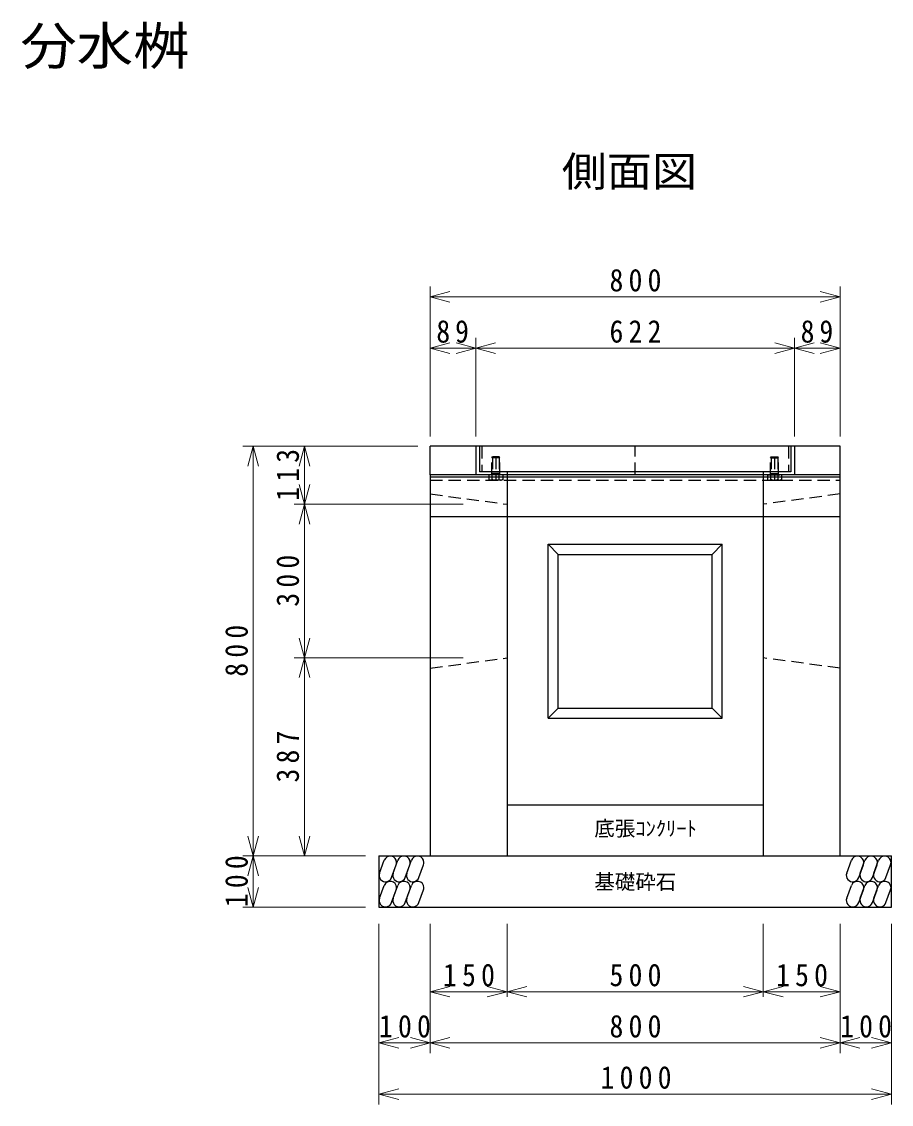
# Model space of a CAD drawing. Units: millimetres at full size, sheet at 1:20. Extents: x -8045 to 7955, y -5459 to 5541.
# Drawn here: x -2971 to -1274, y -2478 to -364 of the extents above; entities that cross this region are included whole.
import ezdxf
from ezdxf.enums import TextEntityAlignment as Align

# ---------------------------------------------------------------- set-up
doc = ezdxf.new("R2010")
doc.units = ezdxf.units.MM
doc.header["$LTSCALE"] = 20
doc.linetypes.add('DASHED1', pattern=[1.8, 1.2, -0.6])
doc.layers.add('1-0_地形_単点', color=2, linetype='Continuous')
doc.layers.add('1-2_管理用道路1号1案', color=4, linetype='Continuous', lineweight=18)
doc.styles.add('ＭＳ ゴシック', font='')
doc.styles.get('ＭＳ ゴシック').set_extended_font_data('MS Gothic')

msp = doc.modelspace()

# ---------------------------------------------------------------- linework, layer by layer
at = {"layer": '1-0_地形_単点'}
for p, q in [((-2174.03, -1249.38), (-2174.03, -1193.38)), ((-1374.03, -1193.38), (-2174.03, -1193.38)), ((-2085.03, -1193.38), (-2085.03, -1249.38)), ((-2078.03, -1193.38), (-2078.03, -1243.38)), ((-1470.03, -1193.38), (-1470.03, -1243.38)), ((-1463.03, -1193.38), (-1463.03, -1249.38)), ((-1374.03, -1249.38), (-1374.03, -1193.38)), ((-1470.03, -1243.38), (-2078.03, -1243.38)), ((-2174.03, -1249.38), (-2174.03, -1993.38)), ((-2174.03, -1253.38), (-1374.03, -1253.38)), ((-1464.03, -1249.38), (-2084.03, -1249.38)), ((-2024.03, -1249.38), (-2024.03, -1993.38)), ((-1524.03, -1249.38), (-1524.03, -1993.38)), ((-2174.03, -1330.38), (-1374.03, -1330.38)), ((-1944.03, -1384.62), (-1604.03, -1384.62)), ((-1944.03, -1724.62), (-1944.03, -1384.62)), ((-1944.03, -1384.62), (-1924.03, -1404.62)), ((-1604.03, -1384.62), (-1624.03, -1404.62)), ((-1604.03, -1724.62), (-1604.03, -1384.62)), ((-1924.03, -1404.62), (-1624.03, -1404.62)), ((-1924.03, -1704.62), (-1924.03, -1404.62)), ((-1624.03, -1704.62), (-1624.03, -1404.62)), ((-1944.03, -1724.62), (-1924.03, -1704.62)), ((-1924.03, -1704.62), (-1624.03, -1704.62)), ((-1604.03, -1724.62), (-1624.03, -1704.62)), ((-1944.03, -1724.62), (-1604.03, -1724.62)), ((-2024.03, -1893.38), (-1524.03, -1893.38)), ((-2274.03, -1993.38), (-2274.03, -2093.38)), ((-2274.03, -1993.38), (-1274.03, -1993.38)), ((-2272.86, -2026.94), (-2263.76, -2001.94)), ((-2246.26, -2026.94), (-2237.16, -2001.94)), ((-2219.65, -2026.94), (-2210.55, -2001.94)), ((-1361.16, -2026.94), (-1352.06, -2001.94)), ((-1334.56, -2026.94), (-1325.46, -2001.94)), ((-1307.95, -2026.94), (-1298.85, -2001.94)), ((-2249.37, -2035.49), (-2240.27, -2010.49)), ((-2222.76, -2035.49), (-2213.67, -2010.49)), ((-2196.16, -2035.49), (-2187.06, -2010.49)), ((-1337.67, -2035.49), (-1328.57, -2010.49)), ((-1311.06, -2035.49), (-1301.97, -2010.49)), ((-1284.46, -2035.49), (-1275.36, -2010.49)), ((-2272.86, -2076.04), (-2263.76, -2051.04)), ((-2249.37, -2084.59), (-2240.27, -2059.59)), ((-2246.26, -2076.04), (-2237.16, -2051.04)), ((-2222.76, -2084.59), (-2213.67, -2059.59)), ((-2219.65, -2076.04), (-2210.55, -2051.04)), ((-2196.16, -2084.59), (-2187.06, -2059.59)), ((-1361.16, -2076.04), (-1352.06, -2051.04)), ((-1337.67, -2084.59), (-1328.57, -2059.59)), ((-1334.56, -2076.04), (-1325.46, -2051.04)), ((-1311.06, -2084.59), (-1301.97, -2059.59)), ((-1307.95, -2076.04), (-1298.85, -2051.04)), ((-1284.46, -2084.59), (-1275.36, -2059.59))]:
    msp.add_line(p, q, dxfattribs=at)
at = {"layer": '1-0_地形_単点', "linetype": 'DASHED1'}
for p, q in [((-2073.03, -1193.38), (-2073.03, -1243.38)), ((-1774.03, -1249.38), (-1774.03, -1193.38)), ((-1475.03, -1193.38), (-1475.03, -1243.38)), ((-2054.03, -1215.98), (-2052.43, -1214.38)), ((-2054.03, -1249.38), (-2054.03, -1215.98)), ((-2038.03, -1215.98), (-2054.03, -1215.98)), ((-2039.63, -1214.38), (-2052.43, -1214.38)), ((-2052.43, -1214.38), (-2052.43, -1246.61)), ((-2046.03, -1214.38), (-2046.03, -1259.58)), ((-2038.03, -1215.98), (-2039.63, -1214.38)), ((-2039.63, -1214.38), (-2039.63, -1246.61)), ((-2038.03, -1249.38), (-2038.03, -1215.98)), ((-1510.03, -1215.98), (-1508.43, -1214.38)), ((-1510.03, -1249.38), (-1510.03, -1215.98)), ((-1510.03, -1215.98), (-1494.03, -1215.98)), ((-1508.43, -1214.38), (-1495.63, -1214.38)), ((-1508.43, -1214.38), (-1508.43, -1246.61)), ((-1502.03, -1214.38), (-1502.03, -1259.58)), ((-1494.03, -1215.98), (-1495.63, -1214.38)), ((-1495.63, -1214.38), (-1495.63, -1246.61)), ((-1494.03, -1249.38), (-1494.03, -1215.98)), ((-2054.03, -1249.38), (-2052.43, -1246.61)), ((-2038.03, -1246.61), (-2054.03, -1246.61)), ((-2038.03, -1249.38), (-2039.63, -1246.61)), ((-2024.03, -1243.38), (-2024.03, -1249.38)), ((-1524.03, -1243.38), (-1524.03, -1249.38)), ((-1510.03, -1249.38), (-1508.43, -1246.61)), ((-1510.03, -1246.61), (-1494.03, -1246.61)), ((-1494.03, -1249.38), (-1495.63, -1246.61)), ((-2174.03, -1259.62), (-1374.03, -1259.62)), ((-2032.17, -1249.38), (-2059.88, -1249.38)), ((-2059.88, -1249.38), (-2059.88, -1258.22)), ((-2059.88, -1258.22), (-2057.53, -1259.58)), ((-2034.53, -1259.58), (-2057.53, -1259.58)), ((-2052.95, -1258.22), (-2052.95, -1249.38)), ((-2039.1, -1258.22), (-2039.1, -1249.38)), ((-2032.17, -1258.22), (-2034.53, -1259.58)), ((-2032.17, -1249.38), (-2032.17, -1258.22)), ((-1515.88, -1249.38), (-1488.17, -1249.38)), ((-1515.88, -1249.38), (-1515.88, -1258.22)), ((-1515.88, -1258.22), (-1513.53, -1259.58)), ((-1513.53, -1259.58), (-1490.53, -1259.58)), ((-1508.95, -1258.22), (-1508.95, -1249.38)), ((-1495.1, -1258.22), (-1495.1, -1249.38)), ((-1488.17, -1258.22), (-1490.53, -1259.58)), ((-1488.17, -1249.38), (-1488.17, -1258.22)), ((-2174.03, -1286.62), (-2024.03, -1306.62)), ((-1374.03, -1286.62), (-1524.03, -1306.62)), ((-2174.03, -1626.62), (-2024.03, -1606.62)), ((-1374.03, -1626.62), (-1524.03, -1606.62))]:
    msp.add_line(p, q, dxfattribs=at)
at = {"layer": '1-0_地形_単点'}
for points in [[(-1374.03, -1993.38), (-1374.03, -1249.38), (-2174.03, -1249.38)], [(-2274.03, -2093.38), (-1274.03, -2093.38), (-1274.03, -1993.38)]]:
    msp.add_lwpolyline(points, dxfattribs=at)
at = {"layer": '1-0_地形_単点', "linetype": 'DASHED1'}
for centre, radius, start, end in [((-2056.42, -1254.49), 5.09, 270, 312.88329), ((-2046.03, -1241.26), 18.32, 247.78069, 292.21931), ((-2035.63, -1254.49), 5.09, 227.11671, 270), ((-1512.42, -1254.49), 5.09, 270, 312.88329), ((-1502.03, -1241.26), 18.32, 247.78069, 292.21931), ((-1491.63, -1254.49), 5.09, 227.11671, 270)]:
    msp.add_arc(centre, radius, start, end, dxfattribs=at)
at = {"layer": '1-0_地形_単点'}
for centre, start, end in [((-2252.02, -2006.22), 0, 160), ((-2252.02, -2006.22), 340, 0), ((-2225.41, -2006.22), 0, 160), ((-2225.41, -2006.22), 340, 0), ((-2198.81, -2006.22), 0, 160), ((-2198.81, -2006.22), 340, 0), ((-1340.32, -2006.22), 0, 160), ((-1340.32, -2006.22), 340, 0), ((-1313.71, -2006.22), 0, 160), ((-1313.71, -2006.22), 340, 0), ((-1287.11, -2006.22), 0, 160), ((-1287.11, -2006.22), 340, 0), ((-2261.12, -2031.22), 159.99998, 340), ((-2234.51, -2031.22), 159.99998, 340), ((-2207.91, -2031.22), 159.99998, 340), ((-1349.42, -2031.22), 159.99998, 340), ((-1322.81, -2031.22), 159.99998, 340), ((-1296.21, -2031.22), 159.99998, 340), ((-2252.02, -2055.31), 0, 160), ((-2225.41, -2055.31), 0, 160), ((-2198.81, -2055.31), 0, 160), ((-1340.32, -2055.31), 0, 160), ((-1313.71, -2055.31), 0, 160), ((-1287.11, -2055.31), 0, 160), ((-2252.02, -2055.31), 340, 0), ((-2225.41, -2055.31), 340, 0), ((-2198.81, -2055.31), 340, 0), ((-1340.32, -2055.31), 340, 0), ((-1313.71, -2055.31), 340, 0), ((-1287.11, -2055.31), 340, 0), ((-2261.12, -2080.31), 159.99998, 340), ((-2234.51, -2080.31), 159.99998, 340), ((-2207.91, -2080.31), 159.99998, 340), ((-1349.42, -2080.31), 159.99998, 340), ((-1322.81, -2080.31), 159.99998, 340), ((-1296.21, -2080.31), 159.99998, 340)]:
    msp.add_arc(centre, 12.5, start, end, dxfattribs=at)
at = {"layer": '1-2_管理用道路1号1案'}
for p, q in [((-2174.03, -881.69), (-2174.03, -981.69)), ((-1374.03, -881.69), (-1374.03, -981.69)), ((-2174.03, -901.69), (-2135.39, -891.34)), ((-2174.03, -901.69), (-1374.03, -901.69)), ((-2174.03, -901.69), (-2135.39, -912.04)), ((-1374.03, -901.69), (-1412.66, -891.34)), ((-1374.03, -901.69), (-1412.66, -912.04)), ((-2174.03, -981.69), (-2174.03, -1174.35)), ((-2174.03, -1001.69), (-2135.39, -991.34)), ((-2085.03, -1001.69), (-2123.66, -991.34)), ((-2085.03, -981.69), (-2085.03, -1174.35)), ((-2085.03, -1001.69), (-2046.39, -991.34)), ((-1463.03, -1001.69), (-1501.66, -991.34)), ((-1463.03, -981.69), (-1463.03, -1174.35)), ((-1463.03, -1001.69), (-1424.39, -991.34)), ((-1374.03, -1001.69), (-1412.66, -991.34)), ((-1374.03, -981.69), (-1374.03, -1174.35)), ((-2174.03, -1001.69), (-2135.39, -1012.04)), ((-2174.03, -1001.69), (-2085.03, -1001.69)), ((-2085.03, -1001.69), (-2123.66, -1012.04)), ((-2085.03, -1001.69), (-2046.39, -1012.04)), ((-2085.03, -1001.69), (-1463.03, -1001.69)), ((-1463.03, -1001.69), (-1501.66, -1012.04)), ((-1463.03, -1001.69), (-1424.39, -1012.04)), ((-1463.03, -1001.69), (-1374.03, -1001.69)), ((-1374.03, -1001.69), (-1412.66, -1012.04)), ((-2539.6, -1193.38), (-2439.6, -1193.38)), ((-2519.6, -1193.38), (-2529.95, -1232.02)), ((-2519.6, -1993.38), (-2519.6, -1193.38)), ((-2519.6, -1193.38), (-2509.25, -1232.02)), ((-2439.6, -1193.38), (-2198.17, -1193.38)), ((-2419.6, -1193.38), (-2429.95, -1232.02)), ((-2419.6, -1306.62), (-2419.6, -1193.38)), ((-2419.6, -1193.38), (-2409.25, -1232.02)), ((-2419.6, -1306.62), (-2429.95, -1267.98)), ((-2419.6, -1306.62), (-2409.25, -1267.98)), ((-2439.6, -1306.62), (-2109.6, -1306.62)), ((-2419.6, -1306.62), (-2429.95, -1345.26)), ((-2419.6, -1606.62), (-2419.6, -1306.62)), ((-2419.6, -1306.62), (-2409.25, -1345.26)), ((-2419.6, -1606.62), (-2429.95, -1567.98)), ((-2419.6, -1606.62), (-2409.25, -1567.98)), ((-2439.6, -1606.62), (-2109.6, -1606.62)), ((-2419.6, -1606.62), (-2429.95, -1645.26)), ((-2419.6, -1993.38), (-2419.6, -1606.62)), ((-2419.6, -1606.62), (-2409.25, -1645.26)), ((-2519.6, -1993.38), (-2529.95, -1954.75)), ((-2519.6, -1993.38), (-2509.25, -1954.75)), ((-2419.6, -1993.38), (-2429.95, -1954.75)), ((-2419.6, -1993.38), (-2409.25, -1954.75)), ((-2539.6, -1993.38), (-2439.6, -1993.38)), ((-2519.6, -1993.38), (-2529.95, -2032.02)), ((-2519.6, -2093.38), (-2519.6, -1993.38)), ((-2519.6, -1993.38), (-2509.25, -2032.02)), ((-2439.6, -1993.38), (-2300.37, -1993.38)), ((-2519.6, -2093.38), (-2529.95, -2054.75)), ((-2519.6, -2093.38), (-2509.25, -2054.75)), ((-2539.6, -2093.38), (-2300.37, -2093.38)), ((-2274.03, -2378.41), (-2274.03, -2126.04)), ((-2174.03, -2378.41), (-2174.03, -2126.04)), ((-2024.03, -2268.76), (-2024.03, -2126.04)), ((-1524.03, -2268.76), (-1524.03, -2126.04)), ((-1374.03, -2378.41), (-1374.03, -2126.04)), ((-1274.03, -2378.41), (-1274.03, -2126.04)), ((-2174.03, -2258.41), (-2135.39, -2248.05)), ((-2174.03, -2258.41), (-2024.03, -2258.41)), ((-2174.03, -2258.41), (-2135.39, -2268.76)), ((-2024.03, -2258.41), (-2062.66, -2248.05)), ((-2024.03, -2258.41), (-2062.66, -2268.76)), ((-2024.03, -2258.41), (-1985.39, -2248.05)), ((-2024.03, -2258.41), (-1524.03, -2258.41)), ((-2024.03, -2258.41), (-1985.39, -2268.76)), ((-1524.03, -2258.41), (-1562.66, -2248.05)), ((-1524.03, -2258.41), (-1562.66, -2268.76)), ((-1524.03, -2258.41), (-1485.39, -2248.05)), ((-1524.03, -2258.41), (-1374.03, -2258.41)), ((-1524.03, -2258.41), (-1485.39, -2268.76)), ((-1374.03, -2258.41), (-1412.66, -2248.05)), ((-1374.03, -2258.41), (-1412.66, -2268.76)), ((-2274.03, -2358.41), (-2235.39, -2348.05)), ((-2274.03, -2358.41), (-2174.03, -2358.41)), ((-2274.03, -2358.41), (-2235.39, -2368.76)), ((-2174.03, -2358.41), (-2212.66, -2348.05)), ((-2174.03, -2358.41), (-2212.66, -2368.76)), ((-2174.03, -2358.41), (-2135.39, -2348.05)), ((-2174.03, -2358.41), (-1374.03, -2358.41)), ((-2174.03, -2358.41), (-2135.39, -2368.76)), ((-1374.03, -2358.41), (-1412.66, -2348.05)), ((-1374.03, -2358.41), (-1412.66, -2368.76)), ((-1374.03, -2358.41), (-1335.39, -2348.05)), ((-1374.03, -2358.41), (-1274.03, -2358.41)), ((-1374.03, -2358.41), (-1335.39, -2368.76)), ((-1274.03, -2358.41), (-1312.66, -2348.05)), ((-1274.03, -2358.41), (-1312.66, -2368.76)), ((-2274.03, -2478.41), (-2274.03, -2378.41)), ((-1274.03, -2478.41), (-1274.03, -2378.41)), ((-2274.03, -2458.41), (-2235.39, -2448.05)), ((-1274.03, -2458.41), (-1312.66, -2448.05)), ((-2274.03, -2458.41), (-1274.03, -2458.41)), ((-2274.03, -2458.41), (-2235.39, -2468.76)), ((-1274.03, -2458.41), (-1312.66, -2468.76))]:
    msp.add_line(p, q, dxfattribs=at)

# ---------------------------------------------------------------- texts
at = {"layer": '1-0_地形_単点', "color": 4, "style": 'ＭＳ ゴシック'}
for s, p in [('底張ｺﾝｸﾘｰﾄ', (-1853.72, -1963.17)), ('基礎砕石', (-1853.72, -2067.36))]:
    msp.add_text(s, height=29.33, dxfattribs=at).set_placement(p, align=Align.BOTTOM_LEFT)
at = {"layer": '1-2_管理用道路1号1案', "color": 3, "style": 'ＭＳ ゴシック', "width": 1.1}
msp.add_text('分水桝', height=73.31, dxfattribs=at).set_placement((-2973.88, -470.33), align=Align.BOTTOM_LEFT)
at = {"layer": '1-2_管理用道路1号1案', "color": 7, "style": 'ＭＳ ゴシック', "width": 1.1}
msp.add_text('側面図', height=58.65, dxfattribs=at).set_placement((-1917.28, -703.88), align=Align.BOTTOM_LEFT)
at = {"layer": '1-2_管理用道路1号1案', "color": 7, "char_height": 43.99, "attachment_point": 7, "style": 'ＭＳ ゴシック'}
for s, insert in [('\\T1.38;\\W0.9;800', (-1824.03, -891.69)), ('\\T1.36;\\W0.9;89', (-2162.03, -991.69)), ('\\T1.38;\\W0.9;622', (-1824.03, -991.69)), ('\\T1.36;\\W0.9;89', (-1451.03, -991.69)), ('\\T1.38;\\W0.9;150', (-2149.03, -2248.41)), ('\\T1.38;\\W0.9;500', (-1824.03, -2248.41)), ('\\T1.38;\\W0.9;150', (-1499.03, -2248.41)), ('\\T1.38;\\W0.9;100', (-2274.03, -2348.41)), ('\\T1.38;\\W0.9;800', (-1824.03, -2348.41)), ('\\T1.38;\\W0.9;100', (-1374.03, -2348.41)), ('\\T1.38;\\W0.9;1000', (-1841.53, -2448.41))]:
    msp.add_mtext(s, dxfattribs=dict(at, insert=insert))
at = {"layer": '1-2_管理用道路1号1案', "color": 7, "char_height": 43.99, "attachment_point": 7, "rotation": 90, "style": 'ＭＳ ゴシック'}
for s, insert in [('\\T1.38;\\W0.9;113', (-2429.6, -1300)), ('\\T1.38;\\W0.9;300', (-2429.6, -1506.62)), ('\\T1.38;\\W0.9;800', (-2529.6, -1643.38)), ('\\T1.38;\\W0.9;387', (-2429.6, -1850)), ('\\T1.38;\\W0.9;100', (-2529.6, -2093.38))]:
    msp.add_mtext(s, dxfattribs=dict(at, insert=insert))

doc.saveas('drawing.dxf')
